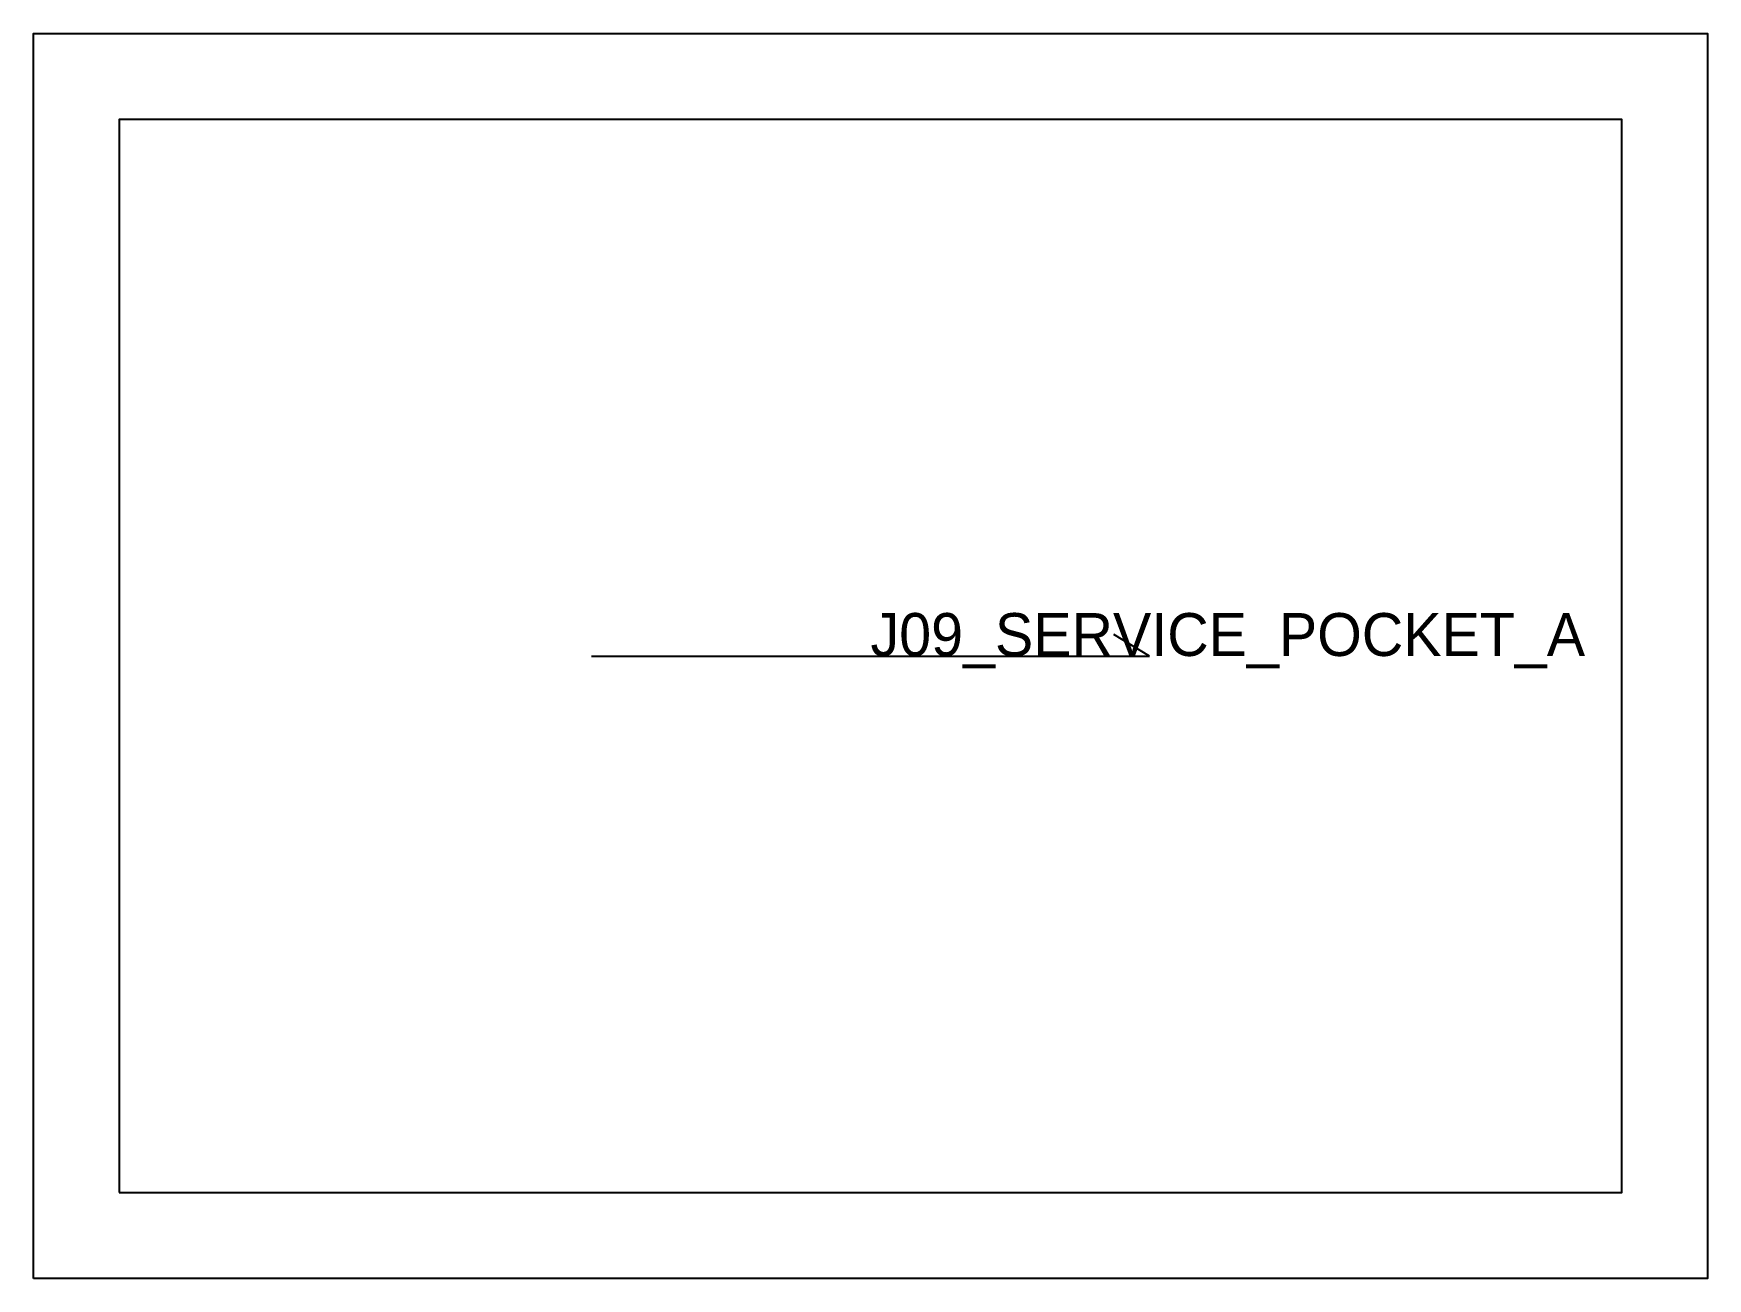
# Model space of a CAD drawing. Header units: millimetres. Extents: x -12 to 222, y -12 to 162.
import ezdxf

# ---------------------------------------------------------------- set-up
doc = ezdxf.new("R2010")
doc.units = ezdxf.units.MM
for name, color, linetype in [('CUT', 1, 'Continuous'), ('GRAIN', 3, 'Continuous'), ('LABEL', 7, 'Continuous'), ('SEW', 5, 'Continuous')]:
    doc.layers.add(name, color=color, linetype=linetype)

msp = doc.modelspace()

# ---------------------------------------------------------------- linework, layer by layer
at = {"layer": 'CUT'}
msp.add_lwpolyline([(-12, -12), (-12, 162), (222, 162), (222, -12), (-12, -12)], close=True, dxfattribs=at)
at = {"layer": 'GRAIN'}
for p, q in [((144, 75), (139, 78)), ((66, 75), (144, 75))]:
    msp.add_line(p, q, dxfattribs=at)
at = {"layer": 'SEW'}
msp.add_lwpolyline([(0, 0), (210, 0), (210, 150), (0, 150)], close=True, dxfattribs=at)

# ---------------------------------------------------------------- texts
at = {"layer": 'LABEL'}
msp.add_text('J09_SERVICE_POCKET_A', height=6, dxfattribs=at).set_placement((105, 75))

doc.saveas('drawing.dxf')
